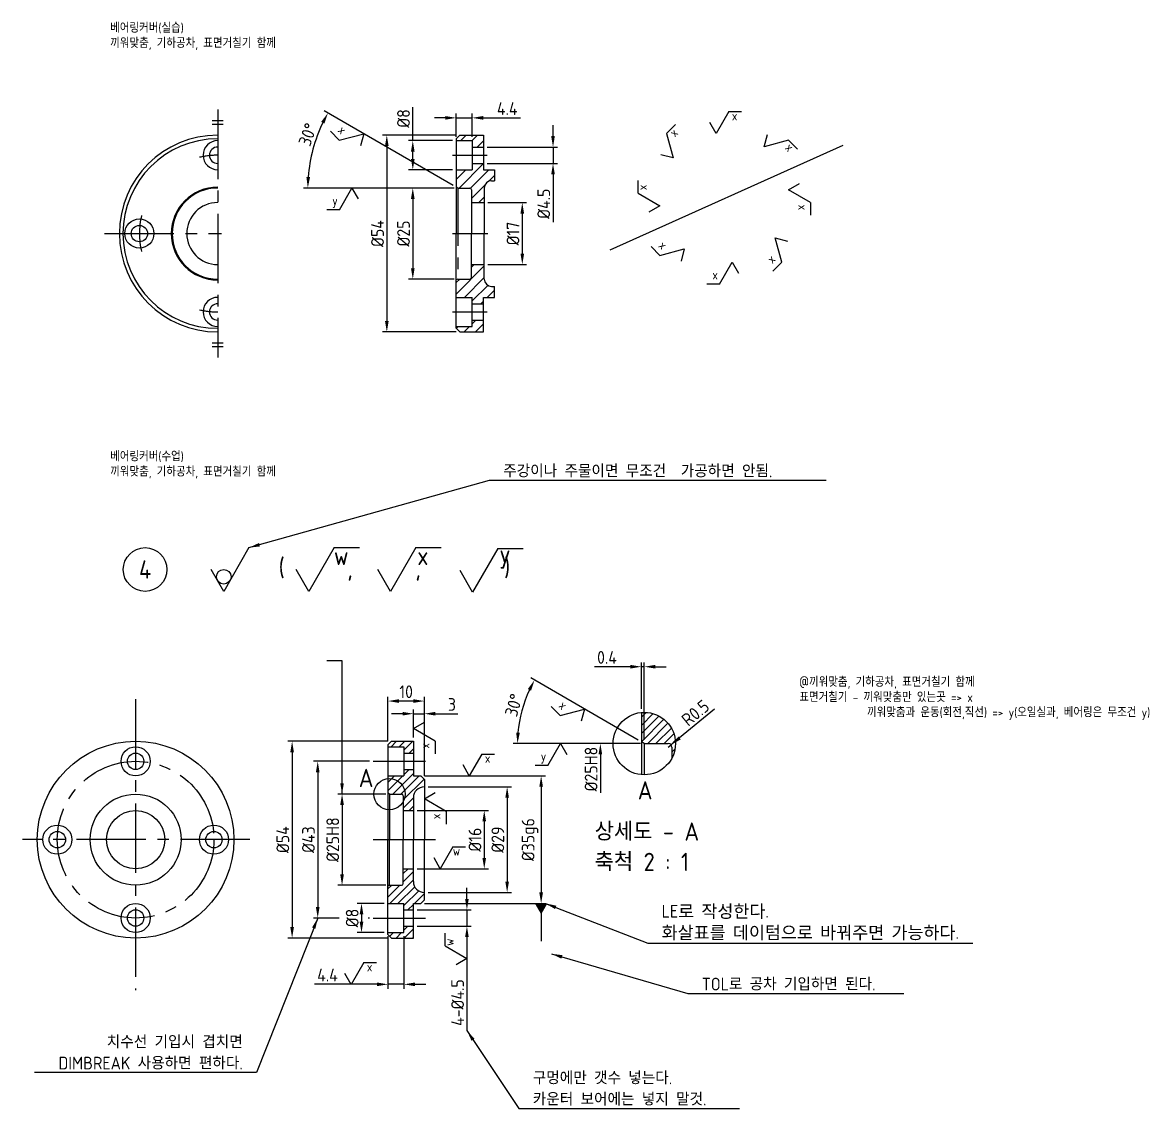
# Model space of a CAD drawing. Header units: millimetres. Extents: x 0 to 10991, y 0 to 768.
# Drawn here: x 4015.9 to 4325.3, y 112.3 to 410.2 of the extents above; entities that cross this region are included whole.
import ezdxf

# ---------------------------------------------------------------- set-up
doc = ezdxf.new("R2010")
doc.units = ezdxf.units.MM
doc.linetypes.add('CENTER2', pattern=[28.575, 19.05, -3.175, 3.175, -3.175])
doc.linetypes.add('PHANTOM2', pattern=[31.75, 15.875, -3.175, 3.175, -3.175, 3.175, -3.175])
for name, color, linetype in [('가는실선', 7, 'Continuous'), ('가상선', 6, 'PHANTOM2'), ('문자', 2, 'Continuous'), ('외형선', 3, 'Continuous'), ('중심선', 7, 'CENTER2')]:
    doc.layers.add(name, color=color, linetype=linetype)
doc.styles.get("Standard").update_dxf_attribs({"font": 'isocp.shx', "bigfont": 'whgtxt.shx'})
doc.dimstyles.new('ISO-25', dxfattribs={"dimtxt": 3.5, "dimasz": 3, "dimexe": 1.2, "dimexo": 1, "dimgap": 0.8, "dimtad": 1, "dimdec": 3, "dimdsep": 46, "dimtxsty": 'Standard', "dimcen": 0, "dimclrd": 7, "dimclre": 7, "dimclrt": 2, "dimadec": 0, "dimazin": 2, "dimtfac": 1, "dimtdec": 3, "dimtmove": 0, "dimatfit": 3, "dimfxl": 0, "dimlwd": -1, "dimlwe": -1, "dimarcsym": 0})
pattern_1 = [(45, (72.4232, 60.6039), (-1.5715448, 1.5715448), [])]
pattern_2 = [(45, (0, -35.0843), (-1.122532, 1.122532), [])]

# ---------------------------------------------------------------- blocks, each defined once
blk = doc.blocks.new('*D212')
at = {"layer": 'Defpoints', "color": 0}
for p in [(4134.99, 377.84), (4123.06, 369.84), (4134.99, 369.84)]:
    blk.add_point(p, dxfattribs=at)
at = {"layer": '외형선', "color": 7}
for p, q in [((4123.06, 377.84), (4123.06, 386.99)), ((4133.99, 377.84), (4121.86, 377.84)), ((4123.06, 372.84), (4123.06, 374.84)), ((4133.99, 369.84), (4121.86, 369.84))]:
    blk.add_line(p, q, dxfattribs=at)
for points in [[(4122.56, 374.84), (4123.56, 374.84), (4123.06, 377.84)], [(4122.56, 372.84), (4123.56, 372.84), (4123.06, 369.84)]]:
    blk.add_solid(points, dxfattribs=at)
at = {"layer": '외형선', "color": 2, "insert": (4120.51, 383.92), "char_height": 3.5, "attachment_point": 5, "rotation": 90}
blk.add_mtext('%%C8', dxfattribs=at)
blk = doc.blocks.new('*D213')
at = {"layer": 'Defpoints', "color": 0}
for p in [(4139.39, 384.09), (4134.99, 377.84), (4139.39, 377.84)]:
    blk.add_point(p, dxfattribs=at)
at = {"layer": '외형선', "color": 7}
for p, q in [((4131.99, 384.09), (4128.99, 384.09)), ((4134.99, 378.84), (4134.99, 385.29)), ((4134.99, 384.09), (4139.39, 384.09)), ((4139.39, 378.84), (4139.39, 385.29)), ((4142.39, 384.09), (4152.59, 384.09))]:
    blk.add_line(p, q, dxfattribs=at)
for points in [[(4131.99, 384.59), (4131.99, 383.59), (4134.99, 384.09)], [(4142.39, 384.59), (4142.39, 383.59), (4139.39, 384.09)]]:
    blk.add_solid(points, dxfattribs=at)
at = {"layer": '외형선', "color": 2, "insert": (4148.99, 386.64), "char_height": 3.5, "attachment_point": 5}
blk.add_mtext('4.4', dxfattribs=at)
blk = doc.blocks.new('*D214')
at = {"layer": 'Defpoints', "color": 0}
for p in [(4142.49, 376.09), (4142.49, 371.59), (4161.56, 371.59)]:
    blk.add_point(p, dxfattribs=at)
at = {"layer": '외형선', "color": 7}
for p, q in [((4161.56, 379.09), (4161.56, 382.09)), ((4143.49, 376.09), (4162.76, 376.09)), ((4161.56, 376.09), (4161.56, 371.59)), ((4143.49, 371.59), (4162.76, 371.59)), ((4161.56, 368.59), (4161.56, 355.45))]:
    blk.add_line(p, q, dxfattribs=at)
for points in [[(4161.06, 379.09), (4162.06, 379.09), (4161.56, 376.09)], [(4161.06, 368.59), (4162.06, 368.59), (4161.56, 371.59)]]:
    blk.add_solid(points, dxfattribs=at)
at = {"layer": '외형선', "color": 2, "insert": (4159.01, 360.52), "char_height": 3.5, "attachment_point": 5, "rotation": 90}
blk.add_mtext('%%C4.5', dxfattribs=at)
blk = doc.blocks.new('*D215')
at = {"layer": 'Defpoints', "color": 0}
for p in [(4094.87, 371.99), (4134.99, 365.07), (4135.39, 364.84), (4135.39, 364.84), (4138.69, 364.84)]:
    blk.add_point(p, dxfattribs=at)
at = {"layer": '외형선', "color": 7}
for p, q in [((4134.13, 365.57), (4098.72, 386.02)), ((4134.39, 364.84), (4093.04, 364.84))]:
    blk.add_line(p, q, dxfattribs=at)
blk.add_arc((4135.39, 364.84), 41.15, 154.1778, 175.8222, dxfattribs=at)
for points in [[(4097.91, 383), (4098.79, 382.53), (4099.76, 385.42)], [(4094.85, 367.82), (4093.85, 367.86), (4094.24, 364.84)]]:
    blk.add_solid(points, dxfattribs=at)
at = {"layer": '외형선', "color": 2, "insert": (4094.23, 379.52), "char_height": 3.5, "attachment_point": 5, "rotation": 70.3663}
blk.add_mtext('30°', dxfattribs=at)
blk = doc.blocks.new('*D216')
at = {"layer": 'Defpoints', "color": 0}
for p in [(4142.69, 360.84), (4142.69, 343.84), (4153.12, 343.84)]:
    blk.add_point(p, dxfattribs=at)
at = {"layer": '외형선', "color": 7}
for p, q in [((4143.69, 360.84), (4154.32, 360.84)), ((4153.12, 357.84), (4153.12, 346.84)), ((4143.69, 343.84), (4154.32, 343.84))]:
    blk.add_line(p, q, dxfattribs=at)
for points in [[(4152.62, 357.84), (4153.62, 357.84), (4153.12, 360.84)], [(4152.62, 346.84), (4153.62, 346.84), (4153.12, 343.84)]]:
    blk.add_solid(points, dxfattribs=at)
at = {"layer": '외형선', "color": 2, "insert": (4150.57, 352.34), "char_height": 3.5, "attachment_point": 5, "rotation": 90}
blk.add_mtext('%%C17', dxfattribs=at)
blk = doc.blocks.new('*D217')
at = {"layer": 'Defpoints', "color": 0}
for p in [(4135.99, 379.34), (4115.93, 325.34), (4135.99, 325.34)]:
    blk.add_point(p, dxfattribs=at)
at = {"layer": '외형선', "color": 7}
for p, q in [((4134.99, 379.34), (4114.73, 379.34)), ((4115.93, 376.34), (4115.93, 328.34)), ((4134.99, 325.34), (4114.73, 325.34))]:
    blk.add_line(p, q, dxfattribs=at)
for points in [[(4115.43, 376.34), (4116.43, 376.34), (4115.93, 379.34)], [(4115.43, 328.34), (4116.43, 328.34), (4115.93, 325.34)]]:
    blk.add_solid(points, dxfattribs=at)
at = {"layer": '외형선', "color": 2, "insert": (4113.38, 352.34), "char_height": 3.5, "attachment_point": 5, "rotation": 90}
blk.add_mtext('%%C54', dxfattribs=at)
blk = doc.blocks.new('*D218')
at = {"layer": 'Defpoints', "color": 0}
for p in [(4117.24, 213.02), (4089.93, 159.02), (4117.24, 159.02)]:
    blk.add_point(p, dxfattribs=at)
at = {"layer": '외형선', "color": 7}
for p, q in [((4116.24, 213.02), (4088.73, 213.02)), ((4089.93, 210.02), (4089.93, 162.02)), ((4116.24, 159.02), (4088.73, 159.02))]:
    blk.add_line(p, q, dxfattribs=at)
for points in [[(4089.43, 210.02), (4090.43, 210.02), (4089.93, 213.02)], [(4089.43, 162.02), (4090.43, 162.02), (4089.93, 159.02)]]:
    blk.add_solid(points, dxfattribs=at)
at = {"layer": '외형선', "color": 2, "insert": (4087.38, 186.02), "char_height": 3.5, "attachment_point": 5, "rotation": 90}
blk.add_mtext('%%C54', dxfattribs=at)
blk = doc.blocks.new('*D219')
at = {"layer": 'Defpoints', "color": 0}
for p in [(4125.24, 203.52), (4125.24, 168.52), (4158.3, 168.52)]:
    blk.add_point(p, dxfattribs=at)
at = {"layer": '외형선', "color": 7}
for p, q in [((4126.24, 203.52), (4159.5, 203.52)), ((4158.3, 200.52), (4158.3, 171.52)), ((4126.24, 168.52), (4159.5, 168.52))]:
    blk.add_line(p, q, dxfattribs=at)
for points in [[(4157.8, 200.52), (4158.8, 200.52), (4158.3, 203.52)], [(4157.8, 171.52), (4158.8, 171.52), (4158.3, 168.52)]]:
    blk.add_solid(points, dxfattribs=at)
at = {"layer": '외형선', "color": 2, "insert": (4155.25, 186.02), "char_height": 3.5, "attachment_point": 5, "rotation": 90}
blk.add_mtext('%%C35g6', dxfattribs=at)
blk = doc.blocks.new('*D220')
at = {"layer": 'Defpoints', "color": 0}
for p in [(4123.24, 166.77), (4123.24, 162.27), (4137.92, 162.27)]:
    blk.add_point(p, dxfattribs=at)
at = {"layer": '외형선', "color": 7}
for p, q in [((4137.92, 169.77), (4137.92, 172.77)), ((4124.24, 166.77), (4139.12, 166.77)), ((4137.92, 166.77), (4137.92, 162.27)), ((4124.24, 162.27), (4139.12, 162.27)), ((4137.92, 159.27), (4137.92, 133.61))]:
    blk.add_line(p, q, dxfattribs=at)
for points in [[(4137.42, 169.77), (4138.42, 169.77), (4137.92, 166.77)], [(4137.42, 159.27), (4138.42, 159.27), (4137.92, 162.27)]]:
    blk.add_solid(points, dxfattribs=at)
at = {"layer": '외형선', "color": 2, "insert": (4135.37, 141.31), "char_height": 3.5, "attachment_point": 5, "rotation": 90}
blk.add_mtext('4-%%C4.5', dxfattribs=at)
blk = doc.blocks.new('*D221')
at = {"layer": 'Defpoints', "color": 0}
for p in [(4116.24, 160.52), (4120.64, 160.52), (4116.24, 146.32)]:
    blk.add_point(p, dxfattribs=at)
at = {"layer": '외형선', "color": 7}
for p, q in [((4116.24, 159.52), (4116.24, 145.12)), ((4120.64, 159.52), (4120.64, 145.12)), ((4113.24, 146.32), (4096.04, 146.32)), ((4120.64, 146.32), (4116.24, 146.32)), ((4123.64, 146.32), (4126.64, 146.32))]:
    blk.add_line(p, q, dxfattribs=at)
for points in [[(4113.24, 146.82), (4113.24, 145.82), (4116.24, 146.32)], [(4123.64, 146.82), (4123.64, 145.82), (4120.64, 146.32)]]:
    blk.add_solid(points, dxfattribs=at)
at = {"layer": '외형선', "color": 2, "insert": (4099.64, 148.87), "char_height": 3.5, "attachment_point": 5}
blk.add_mtext('4.4', dxfattribs=at)
blk = doc.blocks.new('*D222')
at = {"layer": 'Defpoints', "color": 0}
for p in [(4116.24, 168.52), (4108.98, 160.52), (4116.24, 160.52)]:
    blk.add_point(p, dxfattribs=at)
at = {"layer": '외형선', "color": 7}
for p, q in [((4115.24, 168.52), (4107.78, 168.52)), ((4108.98, 165.52), (4108.98, 163.52)), ((4115.24, 160.52), (4107.78, 160.52))]:
    blk.add_line(p, q, dxfattribs=at)
for points in [[(4108.48, 165.52), (4109.48, 165.52), (4108.98, 168.52)], [(4108.48, 163.52), (4109.48, 163.52), (4108.98, 160.52)]]:
    blk.add_solid(points, dxfattribs=at)
at = {"layer": '외형선', "color": 2, "insert": (4106.43, 164.52), "char_height": 3.5, "attachment_point": 5, "rotation": 90}
blk.add_mtext('%%C8', dxfattribs=at)
blk = doc.blocks.new('*D224')
at = {"layer": 'Defpoints', "color": 0}
for p in [(4112.14, 207.52), (4096.96, 164.52), (4112.14, 164.52)]:
    blk.add_point(p, dxfattribs=at)
at = {"layer": '외형선', "color": 7}
for p, q in [((4111.14, 207.52), (4095.76, 207.52)), ((4096.96, 204.52), (4096.96, 167.52)), ((4102.8, 164.52), (4095.76, 164.52)), ((4111.14, 164.52), (4110.85, 164.52))]:
    blk.add_line(p, q, dxfattribs=at)
for points in [[(4096.46, 204.52), (4097.46, 204.52), (4096.96, 207.52)], [(4096.46, 167.52), (4097.46, 167.52), (4096.96, 164.52)]]:
    blk.add_solid(points, dxfattribs=at)
at = {"layer": '외형선', "color": 2, "insert": (4094.41, 186.02), "char_height": 3.5, "attachment_point": 5, "rotation": 90}
blk.add_mtext('%%C43', dxfattribs=at)
blk = doc.blocks.new('*D225')
at = {"layer": 'Defpoints', "color": 0}
for p in [(4123.24, 194.02), (4123.24, 178.02), (4142.68, 178.02)]:
    blk.add_point(p, dxfattribs=at)
at = {"layer": '외형선', "color": 7}
for p, q in [((4124.24, 194.02), (4143.88, 194.02)), ((4142.68, 191.02), (4142.68, 181.02)), ((4124.24, 178.02), (4143.88, 178.02))]:
    blk.add_line(p, q, dxfattribs=at)
for points in [[(4142.18, 191.02), (4143.18, 191.02), (4142.68, 194.02)], [(4142.18, 181.02), (4143.18, 181.02), (4142.68, 178.02)]]:
    blk.add_solid(points, dxfattribs=at)
at = {"layer": '외형선', "color": 2, "insert": (4140.13, 186.02), "char_height": 3.5, "attachment_point": 5, "rotation": 90}
blk.add_mtext('%%C16', dxfattribs=at)
blk = doc.blocks.new('*D226')
at = {"layer": 'Defpoints', "color": 0}
for p in [(4126.24, 200.52), (4126.24, 171.52), (4148.96, 171.52)]:
    blk.add_point(p, dxfattribs=at)
at = {"layer": '외형선', "color": 7}
for p, q in [((4127.24, 200.52), (4150.16, 200.52)), ((4148.96, 197.52), (4148.96, 174.52)), ((4127.24, 171.52), (4150.16, 171.52))]:
    blk.add_line(p, q, dxfattribs=at)
for points in [[(4148.46, 197.52), (4149.46, 197.52), (4148.96, 200.52)], [(4148.46, 174.52), (4149.46, 174.52), (4148.96, 171.52)]]:
    blk.add_solid(points, dxfattribs=at)
at = {"layer": '외형선', "color": 2, "insert": (4146.41, 186.02), "char_height": 3.5, "attachment_point": 5, "rotation": 90}
blk.add_mtext('%%C29', dxfattribs=at)
blk = doc.blocks.new('*D227')
at = {"layer": 'Defpoints', "color": 0}
for p in [(4152.34, 218.43), (4185.81, 212.85), (4186.61, 212.39), (4186.61, 212.39), (4193.21, 212.39)]:
    blk.add_point(p, dxfattribs=at)
at = {"layer": '외형선', "color": 7}
for p, q in [((4184.94, 213.35), (4155.43, 230.39)), ((4185.61, 212.39), (4150.61, 212.39))]:
    blk.add_line(p, q, dxfattribs=at)
blk.add_arc((4186.61, 212.39), 34.8, 154.9412, 175.0588, dxfattribs=at)
for points in [[(4154.64, 227.36), (4155.53, 226.9), (4156.47, 229.79)], [(4152.44, 215.36), (4151.44, 215.41), (4151.81, 212.39)]]:
    blk.add_solid(points, dxfattribs=at)
at = {"layer": '외형선', "color": 2, "insert": (4150.78, 222.93), "char_height": 3.5, "attachment_point": 5, "rotation": 73.6001}
blk.add_mtext('30°', dxfattribs=at)
blk = doc.blocks.new('*D228')
at = {"layer": 'Defpoints', "color": 0}
for p in [(4185.81, 233.48), (4185.81, 220.92), (4186.61, 212.39)]:
    blk.add_point(p, dxfattribs=at)
at = {"layer": '외형선', "color": 7}
for p, q in [((4182.81, 233.48), (4172.95, 233.48)), ((4185.81, 221.92), (4185.81, 234.68)), ((4186.61, 233.48), (4185.81, 233.48)), ((4186.61, 213.39), (4186.61, 234.68)), ((4189.61, 233.48), (4192.61, 233.48))]:
    blk.add_line(p, q, dxfattribs=at)
for points in [[(4182.81, 233.98), (4182.81, 232.98), (4185.81, 233.48)], [(4189.61, 233.98), (4189.61, 232.98), (4186.61, 233.48)]]:
    blk.add_solid(points, dxfattribs=at)
at = {"layer": '외형선', "color": 2, "insert": (4176.38, 236.03), "char_height": 3.5, "attachment_point": 5}
blk.add_mtext('0.4', dxfattribs=at)
blk = doc.blocks.new('*D229')
at = {"layer": 'Defpoints', "color": 0}
for p in [(4193.21, 211.39), (4193.98, 212.02)]:
    blk.add_point(p, dxfattribs=at)
at = {"layer": '외형선', "color": 7}
for p, q in [((4205.92, 221.82), (4196.3, 213.93)), ((4193.21, 211.39), (4193.98, 212.02))]:
    blk.add_line(p, q, dxfattribs=at)
blk.add_solid([(4195.98, 214.31), (4196.62, 213.54), (4193.98, 212.02)], dxfattribs=at)
at = {"layer": '외형선', "color": 2, "insert": (4200.65, 220.8), "char_height": 3.5, "attachment_point": 5, "rotation": 39.3797}
blk.add_mtext('R0.5', dxfattribs=at)
blk = doc.blocks.new('*D230')
at = {"layer": 'Defpoints', "color": 0}
for p in [(4116.24, 224.05), (4116.24, 212.02), (4126.24, 202.52)]:
    blk.add_point(p, dxfattribs=at)
at = {"layer": '외형선', "color": 7}
for p, q in [((4116.24, 213.02), (4116.24, 225.25)), ((4123.24, 224.05), (4119.24, 224.05)), ((4126.24, 203.52), (4126.24, 225.25))]:
    blk.add_line(p, q, dxfattribs=at)
for points in [[(4119.24, 224.55), (4119.24, 223.55), (4116.24, 224.05)], [(4123.24, 224.55), (4123.24, 223.55), (4126.24, 224.05)]]:
    blk.add_solid(points, dxfattribs=at)
at = {"layer": '외형선', "color": 2, "insert": (4121.24, 226.6), "char_height": 3.5, "attachment_point": 5}
blk.add_mtext('10', dxfattribs=at)
blk = doc.blocks.new('*D231')
at = {"layer": 'Defpoints', "color": 0}
for p in [(4123.24, 220.58), (4123.24, 213.02), (4126.24, 202.52)]:
    blk.add_point(p, dxfattribs=at)
at = {"layer": '외형선', "color": 7}
for p, q in [((4120.24, 220.58), (4117.24, 220.58)), ((4123.24, 214.02), (4123.24, 221.78)), ((4123.24, 220.58), (4126.24, 220.58)), ((4126.24, 203.52), (4126.24, 221.78)), ((4129.24, 220.58), (4135.38, 220.58))]:
    blk.add_line(p, q, dxfattribs=at)
for points in [[(4120.24, 221.08), (4120.24, 220.08), (4123.24, 220.58)], [(4129.24, 221.08), (4129.24, 220.08), (4126.24, 220.58)]]:
    blk.add_solid(points, dxfattribs=at)
at = {"layer": '외형선', "color": 2, "insert": (4133.81, 223.13), "char_height": 3.5, "attachment_point": 5}
blk.add_mtext('3', dxfattribs=at)
blk = doc.blocks.new('*D232')
at = {"layer": 'Defpoints', "color": 0}
for p in [(4116.64, 198.52), (4103.64, 173.52), (4116.64, 173.52)]:
    blk.add_point(p, dxfattribs=at)
at = {"layer": '외형선', "color": 7}
for p, q in [((4115.64, 198.52), (4102.44, 198.52)), ((4103.64, 195.52), (4103.64, 176.52)), ((4115.64, 173.52), (4102.44, 173.52))]:
    blk.add_line(p, q, dxfattribs=at)
for points in [[(4103.14, 195.52), (4104.14, 195.52), (4103.64, 198.52)], [(4103.14, 176.52), (4104.14, 176.52), (4103.64, 173.52)]]:
    blk.add_solid(points, dxfattribs=at)
at = {"layer": '외형선', "color": 2, "insert": (4101.09, 186.02), "char_height": 3.5, "attachment_point": 5, "rotation": 90}
blk.add_mtext('%%C25H8', dxfattribs=at)

msp = doc.modelspace()

# ---------------------------------------------------------------- hatches: boundary and pattern name
at = {"layer": '가는실선'}
h = msp.add_hatch(dxfattribs=at)
h.set_pattern_fill('ANSI31', color=256, scale=0.7)
h.set_pattern_definition(pattern_1)
h.paths.add_polyline_path([(4139.3941, 369.8407), (4134.9941, 369.8407), (4134.9941, 365.0716), (4135.3941, 364.8407), (4138.6941, 364.8407, -0.41421356), (4139.1941, 364.3407), (4139.1941, 360.8407), (4142.6941, 360.8407), (4142.6941, 364.8407, -0.41421356), (4144.6941, 366.8407), (4145.4941, 366.8407), (4145.4941, 369.8407), (4142.4941, 369.8407), (4142.4941, 371.5907), (4139.3941, 371.5907)])
h.paths.add_polyline_path([(4139.3941, 377.8407), (4139.3941, 376.0907), (4142.4941, 376.0907), (4142.4941, 379.3407), (4135.9941, 379.3407), (4134.9941, 378.3407), (4134.9941, 377.8407)])
h = msp.add_hatch(dxfattribs=at)
h.set_pattern_fill('ANSI31', color=256, scale=0.7)
h.set_pattern_definition(pattern_1)
h.paths.add_polyline_path([(4139.3941, 334.8407), (4139.3941, 333.0907), (4142.4941, 333.0907), (4142.4941, 334.8407), (4145.4941, 334.8407), (4145.4941, 337.8407), (4144.6941, 337.8407, -0.41421356), (4142.6941, 339.8407), (4142.6941, 343.8407), (4139.1941, 343.8407), (4139.1941, 340.3407, -0.41421356), (4138.6941, 339.8407), (4135.3941, 339.8407), (4134.9941, 339.6098), (4134.9941, 334.8407)])
h.paths.add_polyline_path([(4139.3941, 326.8407), (4134.9941, 326.8407), (4134.9941, 326.3407), (4135.9941, 325.3407), (4142.4941, 325.3407), (4142.4941, 328.5907), (4139.3941, 328.5907)])
h = msp.add_hatch(dxfattribs=at)
h.set_pattern_fill('ANSI31', color=256, scale=0.5)
h.set_pattern_definition(pattern_2)
h.paths.add_polyline_path([(4193.2075, 212.3885, -0.41421356), (4194.2075, 211.3885), (4194.2075, 208.4332, 0.12054187), (4195.1751, 212.3885, 0.44187528), (4185.8075, 220.9186), (4185.8075, 212.8503), (4186.6075, 212.3885)])
h = msp.add_hatch(dxfattribs=at)
h.set_pattern_fill('ANSI31', color=256, scale=0.5)
h.set_pattern_definition(pattern_2)
h.paths.add_polyline_path([(4123.2381, 213.0201), (4117.2381, 213.0201), (4116.2381, 212.0201), (4116.2381, 211.5201), (4120.6381, 211.5201), (4120.6381, 209.7701), (4123.2381, 209.7701)])
h.paths.add_polyline_path([(4120.9219, 198.5201, -0.12054187), (4120.4381, 196.5425), (4120.4381, 194.0201), (4123.2381, 194.0201), (4123.2381, 197.5201, -0.41421356), (4126.2381, 200.5201), (4126.2381, 202.5201), (4125.2381, 203.5201), (4123.2381, 203.5201), (4123.2381, 205.2701), (4120.6381, 205.2701), (4120.6381, 203.5201), (4116.2381, 203.5201), (4116.2381, 202.7852, -0.44187528)])
h.paths.add_polyline_path([(4119.9381, 198.5201, -0.41421356), (4120.4381, 198.0201), (4120.4381, 196.5425, 0.12054187), (4120.9219, 198.5201, 0.44187528), (4116.2381, 202.7852), (4116.2381, 198.751), (4116.6381, 198.5201)], flags=17)
h.paths.add_polyline_path([(4123.2381, 178.0201), (4120.4381, 178.0201), (4120.4381, 174.0201, -0.41421356), (4119.9381, 173.5201), (4116.6381, 173.5201), (4116.2381, 173.2892), (4116.2381, 168.5201), (4120.6381, 168.5201), (4120.6381, 166.7701), (4123.2381, 166.7701), (4123.2381, 168.5201), (4125.2381, 168.5201), (4126.2381, 169.5201), (4126.2381, 171.5201, -0.41421356), (4123.2381, 174.5201)])
h.paths.add_polyline_path([(4120.6381, 160.5201), (4116.2381, 160.5201), (4116.2381, 160.0201), (4117.2381, 159.0201), (4123.2381, 159.0201), (4123.2381, 162.2701), (4120.6381, 162.2701)])

# ---------------------------------------------------------------- linework, layer by layer
for p, q in [((4209.8499, 385.7913), (4206.3858, 379.7913)), ((4209.8499, 385.7913), (4213.314, 385.7913)), ((4192.7451, 379.7778), (4195.1946, 382.2272)), ((4206.3858, 379.7913), (4204.6537, 382.7913)), ((4102.8828, 377.9543), (4100.4333, 380.4038)), ((4102.8828, 377.9543), (4109.5749, 379.7474)), ((4109.5749, 379.7474), (4108.6783, 376.4014)), ((4192.7451, 379.7778), (4194.5383, 373.0856)), ((4219.5049, 376.1555), (4220.4015, 379.5016)), ((4226.197, 377.9486), (4219.5049, 376.1555)), ((4226.197, 377.9486), (4228.6465, 375.4991)), ((4194.5383, 373.0856), (4191.1922, 373.9822)), ((4184.9024, 363.4306), (4184.9024, 366.8947)), ((4226.2106, 364.308), (4229.2106, 366.04)), ((4102.9, 358.8407), (4106.3641, 364.8407)), ((4106.3641, 364.8407), (4108.0962, 361.8407)), ((4184.9024, 363.4306), (4190.9024, 359.9665)), ((4232.2106, 360.8439), (4226.2106, 364.308)), ((4190.9024, 359.9665), (4187.9024, 358.2345)), ((4232.2106, 360.8439), (4232.2106, 357.3798)), ((4102.9, 358.8407), (4099.4359, 358.8407)), ((4224.3679, 344.4967), (4222.5747, 351.1889)), ((4222.5747, 351.1889), (4225.9208, 350.2923)), ((4190.916, 346.3259), (4188.4665, 348.7753)), ((4190.916, 346.3259), (4197.6081, 348.119)), ((4197.6081, 348.119), (4196.7116, 344.7729)), ((4207.2631, 338.4832), (4210.7272, 344.4832)), ((4210.7272, 344.4832), (4212.4593, 341.4832)), ((4224.3679, 344.4967), (4221.9184, 342.0472)), ((4207.2631, 338.4832), (4203.799, 338.4832)), ((4163.495, 220.0756), (4161.0455, 222.5251)), ((4163.495, 220.0756), (4170.1871, 221.8688)), ((4170.1871, 221.8688), (4169.2905, 218.5227)), ((4123.2381, 216.5298), (4126.2381, 218.2618)), ((4129.2381, 213.0657), (4123.2381, 216.5298)), ((4129.2381, 213.0657), (4129.2381, 209.6016)), ((4160.1428, 206.3885), (4163.6069, 212.3885)), ((4163.6069, 212.3885), (4165.339, 209.3885)), ((4142.0457, 209.5201), (4138.5816, 203.5201)), ((4142.0457, 209.5201), (4145.5098, 209.5201)), ((4138.5816, 203.5201), (4136.8495, 206.5201)), ((4160.1428, 206.3885), (4156.6787, 206.3885)), ((4126.2381, 197.1905), (4129.2381, 198.9226)), ((4132.2381, 193.7264), (4126.2381, 197.1905)), ((4132.2381, 193.7264), (4132.2381, 190.2623)), ((4134.0842, 184.0201), (4130.6201, 178.0201)), ((4134.0842, 184.0201), (4137.5483, 184.0201)), ((4130.6201, 178.0201), (4128.888, 181.0201)), ((4131.9229, 156.8997), (4131.9229, 160.3638)), ((4131.9229, 156.8997), (4137.9229, 153.4356)), ((4109.6383, 152.2707), (4106.1742, 146.2707)), ((4109.6383, 152.2707), (4113.1024, 152.2707)), ((4137.9229, 153.4356), (4134.9229, 151.7036)), ((4106.1742, 146.2707), (4104.4421, 149.2707))]:
    msp.add_line(p, q, dxfattribs=at)
for centre, radius in [((4186.6075, 212.3885), 8.5676), ((4116.6381, 198.5201), 4.2838)]:
    msp.add_circle(centre, radius, dxfattribs=at)
at = {"layer": '가상선'}
msp.add_line((4135.3941, 364.8407), (4135.3941, 339.8407), dxfattribs=at)
at = {"layer": '문자'}
for p, q in [((4067.9949, 383.3407), (4070.9949, 383.3407)), ((4067.9949, 382.3407), (4070.9949, 382.3407)), ((4067.9949, 322.3407), (4070.9949, 322.3407)), ((4067.9949, 321.3407), (4070.9949, 321.3407))]:
    msp.add_line(p, q, dxfattribs=at)
msp.add_circle((4049.5717, 260.1506), 6, dxfattribs=at)
at = {"layer": '외형선'}
for p, q in [((4134.9941, 378.3407), (4135.9941, 379.3407)), ((4134.9941, 378.3407), (4134.9941, 352.3407)), ((4134.9941, 377.8407), (4139.3941, 377.8407)), ((4135.9941, 379.3407), (4142.4941, 379.3407)), ((4139.3941, 377.8407), (4139.3941, 369.8407)), ((4142.4941, 379.3407), (4142.4941, 369.8407)), ((4139.3941, 376.0907), (4142.4941, 376.0907)), ((4177.2877, 347.8548), (4241.1864, 376.6308)), ((4139.3941, 371.5907), (4142.4941, 371.5907)), ((4134.9941, 369.8407), (4139.3941, 369.8407)), ((4142.4941, 369.8407), (4145.4941, 369.8407)), ((4145.4941, 369.8407), (4145.4941, 366.8407)), ((4144.6941, 366.8407), (4145.4941, 366.8407)), ((4135.3941, 364.8407), (4134.9941, 365.0716)), ((4135.3941, 364.8407), (4138.6941, 364.8407)), ((4139.1941, 364.3407), (4139.1941, 352.3407)), ((4142.6941, 364.8407), (4142.6941, 352.3407)), ((4139.1941, 360.8407), (4142.6941, 360.8407)), ((4134.9941, 326.3407), (4134.9941, 352.3407)), ((4139.1941, 340.3407), (4139.1941, 352.3407)), ((4142.6941, 339.8407), (4142.6941, 352.3407)), ((4139.1941, 343.8407), (4142.6941, 343.8407)), ((4135.3941, 339.8407), (4134.9941, 339.6098)), ((4135.3941, 339.8407), (4138.6941, 339.8407)), ((4144.6941, 337.8407), (4145.4941, 337.8407)), ((4145.4941, 334.8407), (4145.4941, 337.8407)), ((4134.9941, 334.8407), (4139.3941, 334.8407)), ((4139.3941, 326.8407), (4139.3941, 334.8407)), ((4142.4941, 334.8407), (4145.4941, 334.8407)), ((4142.4941, 325.3407), (4142.4941, 334.8407)), ((4139.3941, 333.0907), (4142.4941, 333.0907)), ((4139.3941, 328.5907), (4142.4941, 328.5907)), ((4134.9941, 326.8407), (4139.3941, 326.8407)), ((4134.9941, 326.3407), (4135.9941, 325.3407)), ((4135.9941, 325.3407), (4142.4941, 325.3407)), ((4078.0873, 266.1506), (4071.1591, 254.1506)), ((4101.4682, 266.1506), (4094.54, 254.1506)), ((4101.4682, 266.1506), (4108.3964, 266.1506)), ((4123.8857, 266.1506), (4116.9575, 254.1506)), ((4123.8857, 266.1506), (4130.8139, 266.1506)), ((4146.4249, 265.9054), (4139.4967, 253.9054)), ((4146.4249, 265.9054), (4153.3531, 265.9054)), ((4071.1591, 254.1506), (4067.695, 260.1506)), ((4094.54, 254.1506), (4091.0759, 260.1506)), ((4116.9575, 254.1506), (4113.4934, 260.1506)), ((4139.4967, 253.9054), (4136.0326, 259.9054)), ((4185.8075, 220.9186), (4185.8075, 203.8583)), ((4116.2381, 212.0201), (4117.2381, 213.0201)), ((4116.2381, 212.0201), (4116.2381, 186.0201)), ((4116.2381, 211.5201), (4120.6381, 211.5201)), ((4117.2381, 213.0201), (4123.2381, 213.0201)), ((4120.6381, 211.5201), (4120.6381, 203.5201)), ((4123.2381, 213.0201), (4123.2381, 203.5201)), ((4186.6075, 212.3885), (4185.8075, 212.8503)), ((4186.6075, 212.3885), (4193.2075, 212.3885)), ((4186.6075, 212.3885), (4186.6075, 203.8209)), ((4194.2075, 211.3885), (4194.2075, 208.4332)), ((4120.6381, 209.7701), (4123.2381, 209.7701)), ((4120.6381, 205.2701), (4123.2381, 205.2701)), ((4116.2381, 203.5201), (4120.6381, 203.5201)), ((4123.2381, 203.5201), (4125.2381, 203.5201)), ((4126.2381, 202.5201), (4125.2381, 203.5201)), ((4126.2381, 202.5201), (4126.2381, 186.0201)), ((4116.6381, 198.5201), (4116.2381, 198.751)), ((4116.6381, 198.5201), (4119.9381, 198.5201)), ((4116.6381, 198.5201), (4116.6381, 186.0201)), ((4120.4381, 198.0201), (4120.4381, 186.0201)), ((4126.2381, 200.5201), (4126.2381, 200.5201)), ((4123.2381, 197.5201), (4123.2381, 186.0201)), ((4120.4381, 194.0201), (4123.2381, 194.0201)), ((4116.2381, 160.0201), (4116.2381, 186.0201)), ((4116.6381, 173.5201), (4116.6381, 186.0201)), ((4120.4381, 174.0201), (4120.4381, 186.0201)), ((4123.2381, 174.5201), (4123.2381, 186.0201)), ((4126.2381, 169.5201), (4126.2381, 186.0201)), ((4120.4381, 178.0201), (4123.2381, 178.0201)), ((4116.6381, 173.5201), (4116.2381, 173.2892)), ((4116.6381, 173.5201), (4119.9381, 173.5201)), ((4116.2381, 168.5201), (4120.6381, 168.5201)), ((4120.6381, 160.5201), (4120.6381, 168.5201)), ((4123.2381, 168.5201), (4125.2381, 168.5201)), ((4123.2381, 159.0201), (4123.2381, 168.5201)), ((4125.2381, 168.5201), (4126.2381, 169.5201)), ((4120.6381, 166.7701), (4123.2381, 166.7701)), ((4120.6381, 162.2701), (4123.2381, 162.2701)), ((4116.2381, 160.5201), (4120.6381, 160.5201)), ((4116.2381, 160.0201), (4117.2381, 159.0201)), ((4117.2381, 159.0201), (4123.2381, 159.0201))]:
    msp.add_line(p, q, dxfattribs=at)
at = {"layer": '외형선', "color": 7}
for p, q in [((4123.0596, 361.8407), (4123.0596, 342.8407)), ((4134.3941, 339.8407), (4121.8596, 339.8407)), ((4185.6075, 212.3885), (4173.3581, 212.3885)), ((4174.5581, 209.3885), (4174.5581, 198.8813))]:
    msp.add_line(p, q, dxfattribs=at)
at = {"layer": '외형선'}
for centre, radius in [((4047.9949, 352.3407), 4), ((4047.9949, 352.3407), 2.25), ((4071.1591, 258.1506), 2), ((4046.9658, 186.0201), 27), ((4046.9658, 207.5201), 4), ((4046.9658, 207.5201), 2.25), ((4046.9658, 186.0201), 12.5), ((4046.9658, 186.0201), 8), ((4025.4658, 186.0201), 4), ((4068.4658, 186.0201), 4), ((4025.4658, 186.0201), 2.25), ((4068.4658, 186.0201), 2.25), ((4046.9658, 164.5201), 4), ((4046.9658, 164.5201), 2.25)]:
    msp.add_circle(centre, radius, dxfattribs=at)
for centre, radius, start, end in [((4069.4949, 352.3407), 27, 90, 270), ((4069.4949, 352.3407), 26, 90, 270), ((4069.4949, 373.8407), 4, 90, 270), ((4069.4949, 373.8407), 2.25, 90, 270), ((4144.6941, 364.8407), 2, 90, 180), ((4069.4949, 352.3407), 12.7309, 90, 270), ((4069.4949, 352.3407), 12.5, 90, 270), ((4138.6941, 364.3407), 0.5, 0, 90), ((4069.4949, 352.3407), 8.5, 90, 270), ((4138.6941, 340.3407), 0.5, 270, 0), ((4144.6941, 339.8407), 2, 180, 270), ((4069.4949, 330.8407), 4, 90, 270), ((4069.4949, 330.8407), 2.25, 90, 270), ((4193.2075, 211.3885), 1, 0, 90), ((4119.9381, 198.0201), 0.5, 0, 90), ((4126.2381, 197.5201), 3, 90, 180), ((4119.9381, 174.0201), 0.5, 270, 0), ((4126.2381, 174.5201), 3, 180, 270)]:
    msp.add_arc(centre, radius, start, end, dxfattribs=at)
at = {"layer": '외형선', "color": 7}
for points in [[(4122.5596, 361.8407), (4123.5596, 361.8407), (4123.0596, 364.8407)], [(4122.5596, 342.8407), (4123.5596, 342.8407), (4123.0596, 339.8407)], [(4174.0581, 209.3885), (4175.0581, 209.3885), (4174.5581, 212.3885)]]:
    msp.add_solid(points, dxfattribs=at)
at = {"layer": '중심선'}
for p, q in [((4069.4949, 386.3407), (4069.4949, 318.3407)), ((4133.9941, 373.8407), (4143.4941, 373.8407)), ((4038.4301, 352.3407), (4070.4949, 352.3407)), ((4133.9941, 352.3407), (4143.6941, 352.3407)), ((4133.9941, 330.8407), (4143.4941, 330.8407)), ((4046.9658, 224.536), (4046.9658, 144.717)), ((4112.1422, 207.5201), (4126.572, 207.5201)), ((4078.3333, 186.0201), (4015.9163, 186.0201)), ((4112.1422, 186.0201), (4129.317, 186.0201)), ((4112.1422, 164.5201), (4126.572, 164.5201))]:
    msp.add_line(p, q, dxfattribs=at)
msp.add_circle((4046.9658, 186.0201), 21.5, dxfattribs=at)
for start, end in [(90, 103.354811), (166.645189, 193.354811), (256.645189, 270)]:
    msp.add_arc((4069.4949, 352.3407), 21.5, start, end, dxfattribs=at)

# ---------------------------------------------------------------- texts
at = {"layer": '가는실선', "char_height": 2.5}
for s, width, insert, attachment_point in [('x', 6.728556, (4210.6522, 385.8842), 1), ('y', 6.728556, (4100.9344, 362.6021), 1), ('x', 6.728556, (4205.2976, 342.2446), 1), ('x', 6.728556, (4142.848, 209.613), 1), ('y', 6.728556, (4158.1772, 210.1498), 1), ('w', 5.131377, (4135.055, 182.8851), 5), ('x', 6.728556, (4110.4406, 152.3636), 1)]:
    msp.add_mtext_dynamic_manual_height_columns(s, width=width, gutter_width=12.5, heights=[0], dxfattribs=dict(at, insert=insert, attachment_point=attachment_point))
for s, width, insert, attachment_point, rotation in [('x', 6.728556, (4104.0512, 382.202), 1, 315), ('x', 6.728556, (4193.2467, 380.4108), 1, 45), ('x', 6.728556, (4226.83, 377.447), 1, 315), ('x', 6.728556, (4184.8095, 364.2329), 1, 90), ('x', 6.728556, (4228.1226, 358.7631), 1, 90), ('x', 6.728556, (4192.0844, 350.5736), 1, 315), ('x', 6.728556, (4220.0199, 345.6893), 1, 45), ('x', 6.728556, (4164.6634, 224.3233), 1, 315), ('x', 6.728556, (4125.1501, 210.9849), 1, 90), ('x', 6.728556, (4128.1501, 191.6457), 1, 90), ('w', 5.131377, (4133.0579, 157.8705), 5, 90)]:
    msp.add_mtext_dynamic_manual_height_columns(s, width=width, gutter_width=12.5, heights=[0], dxfattribs=dict(at, insert=insert, attachment_point=attachment_point, rotation=rotation))
at = {"layer": '문자', "attachment_point": 1}
for s, width, insert, char_height in [('베어링커버(실습)\\P끼워맞춤, 기하공차, 표면거칠기 함께', 87.91333, (4039.9839, 409.9836), 2.5), ('베어링커버(수업)\\P끼워맞춤, 기하공차, 표면거칠기 함께', 87.91333, (4039.9839, 292.3738), 2.5), ('@끼워맞춤, 기하공차, 표면거칠기 함께\\P표면거칠기 - 끼워맞춤만 있는곳 => x\\P             끼워맞춤과 운동(회전,직선) => y(오일실과, 베어링은 무조건 y)', 118.667944, (4229.1772, 230.4925), 2.5), ('A', 6.759717, (4108.2201, 205.4564), 5), ('A', 6.759717, (4184.828, 202.0485), 5), ('상세도 - A\\P축척 2 : 1', 37.35043, (4172.9893, 190.7563), 5)]:
    msp.add_mtext_dynamic_manual_height_columns(s, width=width, gutter_width=12.5, heights=[0], dxfattribs=dict(at, insert=insert, char_height=char_height))
at = {"layer": '외형선', "color": 2, "char_height": 3.5, "attachment_point": 5, "rotation": 90}
for s, insert in [('%%C25', (4120.5093, 352.3407)), ('%%C25H8', (4172.0077, 205.3819))]:
    msp.add_mtext(s, dxfattribs=dict(at, insert=insert))
at = {"layer": '외형선', "color": 2, "char_height": 3.5}
for s, insert, attachment_point in [('주강이나 주물이면 무조건  가공하면 안됨.', (4147.8898, 285.4398), 7), ('{\\Fisocp|c129;LE\\fGulim|b0|i0|c129|p50;로\\Fisocp|c129; \\fGulim|b0|i0|c129|p50;작성한다\\Fisocp|c129;.\\P\\fGulim|b0|i0|c129|p50;화살표를\\Fisocp|c129; \\fGulim|b0|i0|c129|p50;데이텀으로\\Fisocp|c129; \\fGulim|b0|i0|c129|p50;바꿔주면\\Fisocp|c129; \\fGulim|b0|i0|c129|p50;가능하다\\Fisocp|c129;.}', (4191.3842, 158.4054), 7), ('TOL로 공차 기입하면 된다.', (4202.3959, 144.6409), 7), ('치수선 기입시 겹치면 \\PDIMBREAK 사용하면 편하다.', (4076.3761, 122.9443), 9), ('구멍에만 갯수 넣는다.\\P카운터 보어에는 넣지 말것.', (4156.0032, 113.0596), 7)]:
    msp.add_mtext(s, dxfattribs=dict(at, insert=insert, attachment_point=attachment_point))
at = {"layer": '외형선', "char_height": 5}
for s, width, insert, attachment_point in [('(      ,      ,        )', 76.996243, (4086.2234, 260.1506), 4), ('w', 10.262755, (4103.4099, 263.8807), 5), ('x', 10.262755, (4125.8274, 263.8807), 5), ('y', 10.262755, (4148.3666, 263.6354), 5), ('4', 10.262755, (4049.5717, 260.1506), 5)]:
    msp.add_mtext_dynamic_manual_height_columns(s, width=width, gutter_width=25, heights=[0], dxfattribs=dict(at, insert=insert, attachment_point=attachment_point))

# ---------------------------------------------------------------- dimensions: what is measured, and where the dimension line sits
at = {"layer": '외형선'}
for base, p1, p2, text, picture, middle in [((4123.0596, 369.8407), (4134.9941, 377.8407), (4134.9941, 369.8407), '%%C<>', '*D212', (4123.0596, 383.9157)), ((4137.9229, 162.2701), (4123.2381, 166.7701), (4123.2381, 162.2701), '4-%%C<>', '*D220', (4137.9229, 141.3097))]:
    dim = msp.add_linear_dim(base=base, p1=p1, p2=p2, angle=90, text=text, dimstyle='ISO-25', dxfattribs=at)
    dim.commit()
    dim.dimension.update_dxf_attribs({"geometry": picture, "text_midpoint": middle, "dimtype": 160})
for base, p1, p2, picture, middle in [((4139.3941, 384.0887), (4134.9941, 377.8407), (4139.3941, 377.8407), '*D213', (4148.9941, 386.6387)), ((4116.2381, 224.0509), (4126.2381, 202.5201), (4116.2381, 212.0201), '*D230', (4121.2381, 226.6009))]:
    dim = msp.add_linear_dim(base=base, p1=p1, p2=p2, dimstyle='ISO-25', dxfattribs=at)
    dim.commit()
    dim.dimension.update_dxf_attribs({"geometry": picture, "text_midpoint": middle})
for base, line1, line2, picture, middle in [((4094.8676, 371.9866), ((4135.3941, 364.8407), (4138.6941, 364.8407)), ((4135.3941, 364.8407), (4134.9941, 365.0716)), '*D215', (4096.635, 378.6679)), ((4152.3387, 218.431), ((4186.6075, 212.3885), (4193.2075, 212.3885)), ((4186.6075, 212.3885), (4185.8075, 212.8503)), '*D227', (4153.2258, 222.2132))]:
    dim = msp.add_angular_dim_2l(base=base, line1=line1, line2=line2, dimstyle='ISO-25', dxfattribs=at)
    dim.commit()
    dim.dimension.update_dxf_attribs({"geometry": picture, "text_midpoint": middle, "dimtype": 162})
for base, p1, p2, text, picture, middle in [((4161.5586, 371.5907), (4142.4941, 376.0907), (4142.4941, 371.5907), '%%C<>', '*D214', (4159.0086, 360.5182)), ((4115.9324, 325.3407), (4135.9941, 379.3407), (4135.9941, 325.3407), '%%C<>', '*D217', (4113.3824, 352.3407)), ((4153.1228, 343.8407), (4142.6941, 360.8407), (4142.6941, 343.8407), '%%C<>', '*D216', (4150.5728, 352.3407)), ((4089.9346, 159.0201), (4117.2381, 213.0201), (4117.2381, 159.0201), '%%C<>', '*D218', (4087.3846, 186.0201)), ((4096.9644, 164.5201), (4112.1422, 207.5201), (4112.1422, 164.5201), '%%C<>', '*D224', (4094.4144, 186.0201)), ((4158.3002, 168.5201), (4125.2381, 203.5201), (4125.2381, 168.5201), '%%C<>g6', '*D219', (4155.2493, 186.0201)), ((4103.6387, 173.5201), (4116.6381, 198.5201), (4116.6381, 173.5201), '%%C<>H8', '*D232', (4101.0883, 186.0201)), ((4148.9596, 171.5201), (4126.2381, 200.5201), (4126.2381, 171.5201), '%%C<>', '*D226', (4146.4092, 186.0201)), ((4142.6828, 178.0201), (4123.2381, 194.0201), (4123.2381, 178.0201), '%%C<>', '*D225', (4140.1328, 186.0201)), ((4108.9764, 160.5201), (4116.2381, 168.5201), (4116.2381, 160.5201), '%%C<>', '*D222', (4106.4264, 164.5201))]:
    dim = msp.add_linear_dim(base=base, p1=p1, p2=p2, angle=90, text=text, dimstyle='ISO-25', dxfattribs=at)
    dim.commit()
    dim.dimension.update_dxf_attribs({"geometry": picture, "text_midpoint": middle})
dim = msp.add_linear_dim(base=(4185.8075, 233.4839), p1=(4186.6075, 212.3885), p2=(4185.8075, 220.9186), text='0.4', dimstyle='ISO-25', dxfattribs=at)
dim.commit()
dim.dimension.update_dxf_attribs({"geometry": '*D228', "text_midpoint": (4176.3811, 236.0339)})
for base, p1, p2, picture, middle in [((4123.2381, 220.5779), (4126.2381, 202.5201), (4123.2381, 213.0201), '*D231', (4133.8106, 220.5779)), ((4116.2381, 146.3171), (4120.6381, 160.5201), (4116.2381, 160.5201), '*D221', (4099.6439, 146.3171))]:
    dim = msp.add_linear_dim(base=base, p1=p1, p2=p2, dimstyle='ISO-25', dxfattribs=at)
    dim.commit()
    dim.dimension.update_dxf_attribs({"geometry": picture, "text_midpoint": middle, "dimtype": 160})
dim = msp.add_radius_dim(center=(4193.2075, 211.3885), mpoint=(4193.9804, 212.0229), text='R0.5', dimstyle='ISO-25', dxfattribs=at)
dim.commit()
dim.dimension.update_dxf_attribs({"geometry": '*D229', "text_midpoint": (4200.6506, 220.7969)})

# ---------------------------------------------------------------- leaders
at = {"layer": '외형선', "annotation_type": 0, "has_hookline": 1}
for points, hookline_direction, text_width in [([(4078.0873, 266.1506), (4144.0898, 284.6398), (4147.0898, 284.6398)], 0, 88.6813), ([(4159.5002, 168.5201), (4187.5842, 157.6054), (4190.5842, 157.6054)], 0, 85.4627), ([(4096.9644, 164.5201), (4080.1761, 122.1443), (4077.1761, 122.1443)], 1, 57.1842), ([(4161.1101, 154.6891), (4198.5959, 143.8409), (4201.5959, 143.8409)], 0, 55.5187), ([(4137.9229, 133.6122), (4152.2032, 112.2596), (4155.2032, 112.2596)], 0, 56.7437)]:
    msp.add_leader(points, dimstyle='ISO-25', override={"dimgap": 0.8, "dimtad": 1}, dxfattribs=dict(at, hookline_direction=hookline_direction, text_width=text_width))
at = {"layer": '외형선'}
for points, override in [([(4103.6387, 198.5201), (4103.6387, 235.1081), (4099.4558, 235.1081)], {"dimgap": 0.8, "dimtad": 1}), ([(4158.3002, 168.5201), (4158.3101, 158.1891)], {"dimgap": 0.8, "dimtad": 1, "dimldrblk": 'DatumFilled'})]:
    msp.add_leader(points, dimstyle='ISO-25', override=override, dxfattribs=at)

doc.saveas('drawing.dxf')
